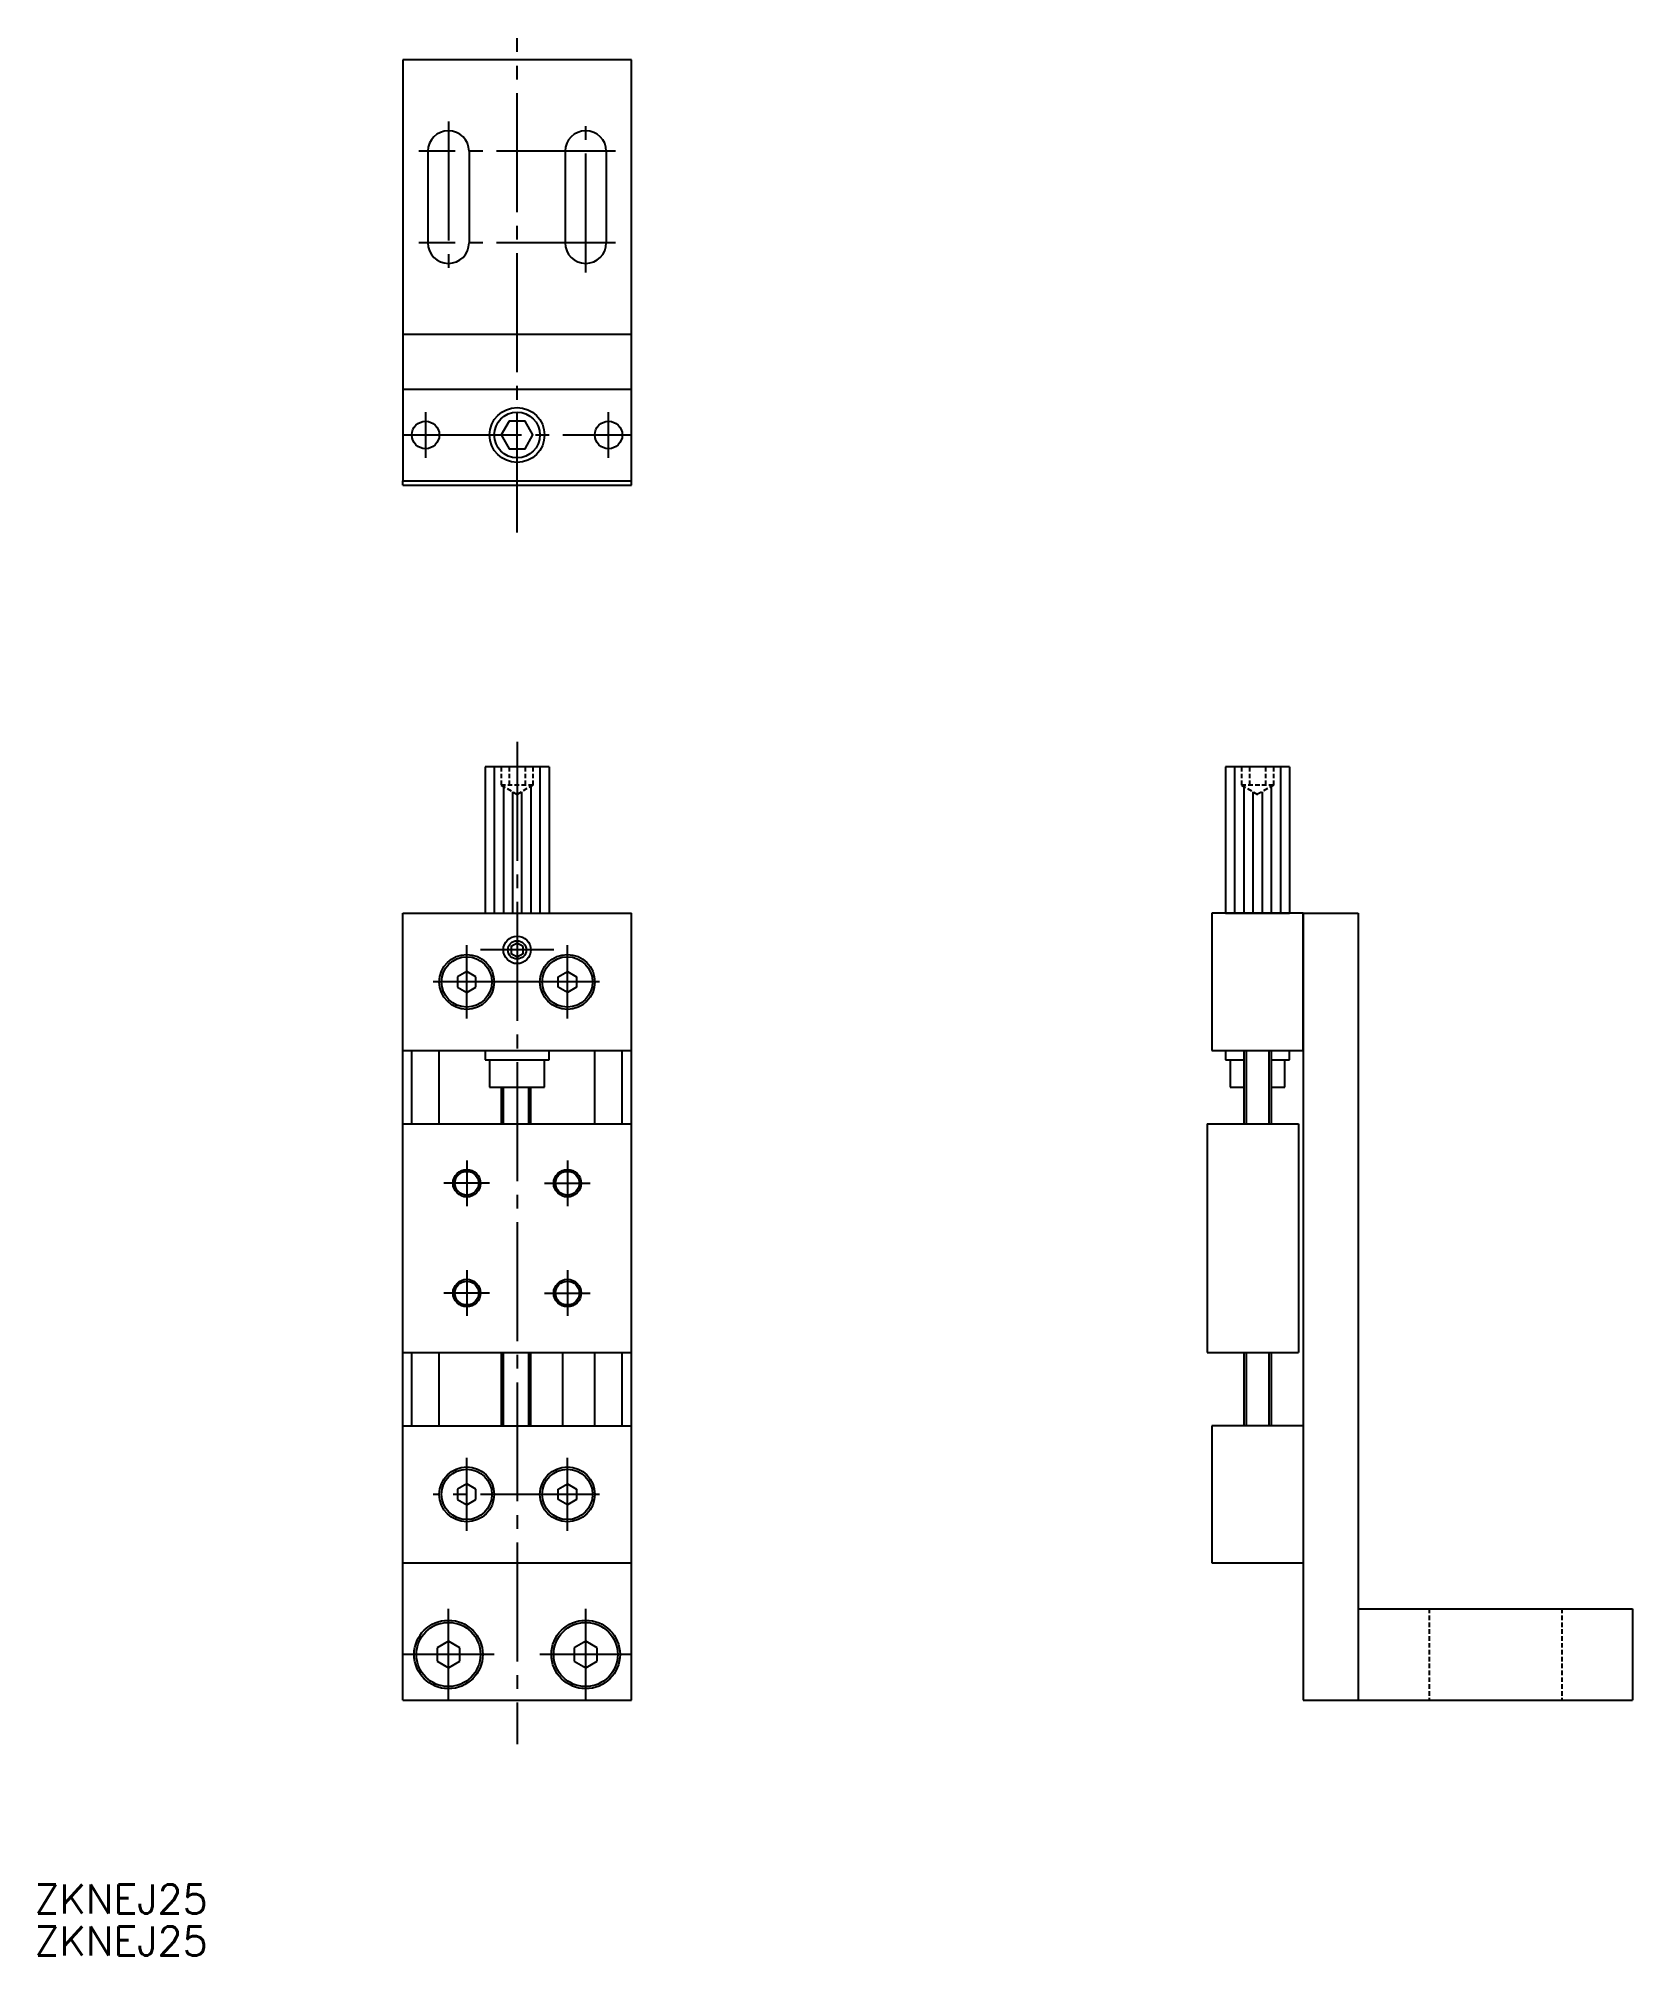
# Model space of a CAD drawing. Extents: x 59 to 233, y 112 to 321.
import ezdxf

# ---------------------------------------------------------------- set-up
doc = ezdxf.new("R2010")
doc.units = 0
doc.linetypes.add('CENTER', pattern=[17.5, 13, -1.5, 1.5, -1.5])
doc.linetypes.add('DASHED', pattern=[0.75, 0.5, -0.25])
doc.layers.get('0').update_dxf_attribs({"linetype": 'CONTINUOUS'})
doc.layers.add('CENTER', color=1, linetype='CENTER')
doc.styles.get("Standard").update_dxf_attribs({"font": 'txt.shx', "bigfont": 'extfont.shx'})

# ---------------------------------------------------------------- blocks, each defined once
blk = doc.blocks.new('*U22')
at = {"color": 7, "linetype": 'CONTINUOUS'}
blk.add_text('ZKNEJ25', height=3.2, dxfattribs=at).set_placement((-47.6, 129.12))
blk = doc.blocks.new('*U23')
at = {"color": 7, "linetype": 'CONTINUOUS'}
blk.add_text('ZKNEJ25', height=3.2, dxfattribs=at).set_placement((-47.6, 124.53))

msp = doc.modelspace()

# ---------------------------------------------------------------- linework, layer by layer
at = {"color": 7, "linetype": 'CONTINUOUS'}
for p, q in [((98.86, 318.71), (98.86, 288.71)), ((123.86, 318.71), (98.86, 318.71)), ((123.86, 288.71), (123.86, 318.71)), ((101.61, 308.71), (101.61, 298.71)), ((106.11, 308.71), (106.11, 298.71)), ((116.61, 308.71), (116.61, 298.71)), ((121.11, 308.71), (121.11, 298.71)), ((98.86, 288.71), (123.86, 288.71)), ((98.86, 288.71), (98.86, 282.71)), ((123.86, 282.71), (123.86, 288.71)), ((98.86, 282.71), (123.86, 282.71)), ((98.86, 282.71), (98.86, 272.71)), ((123.86, 272.21), (123.86, 282.71)), ((98.86, 272.71), (123.86, 272.71)), ((98.86, 272.21), (98.86, 272.71)), ((98.86, 272.21), (112.86, 272.21)), ((112.86, 272.21), (123.86, 272.21)), ((114.86, 241.44), (107.86, 241.44)), ((107.86, 241.44), (107.86, 225.44)), ((114.86, 241.44), (114.86, 225.44)), ((195.78, 241.44), (188.78, 241.44)), ((188.78, 241.44), (188.78, 225.44)), ((195.78, 241.44), (195.78, 225.44)), ((98.86, 139.44), (98.86, 225.44)), ((98.86, 225.44), (123.86, 225.44)), ((107.86, 225.44), (114.86, 225.44)), ((123.86, 139.44), (123.86, 225.44)), ((187.28, 225.44), (187.28, 210.44)), ((197.28, 225.44), (187.28, 225.44)), ((188.78, 225.44), (195.78, 225.44)), ((197.28, 210.44), (197.28, 225.44)), ((197.28, 225.44), (197.28, 139.44)), ((197.28, 225.44), (203.28, 225.44)), ((203.28, 225.44), (203.28, 139.44)), ((105.86, 219.09), (104.86, 218.51)), ((104.86, 218.51), (104.86, 217.36)), ((106.86, 218.51), (105.86, 219.09)), ((106.86, 217.36), (106.86, 218.51)), ((115.86, 218.51), (116.86, 219.09)), ((115.86, 217.36), (115.86, 218.51)), ((116.86, 219.09), (117.86, 218.51)), ((117.86, 218.51), (117.86, 217.36)), ((104.86, 217.36), (105.86, 216.78)), ((105.86, 216.78), (106.86, 217.36)), ((116.86, 216.78), (115.86, 217.36)), ((117.86, 217.36), (116.86, 216.78)), ((98.86, 210.44), (123.86, 210.44)), ((99.86, 202.44), (99.86, 210.44)), ((102.86, 202.44), (102.86, 210.44)), ((107.86, 210.44), (107.86, 209.44)), ((114.86, 209.44), (114.86, 210.44)), ((119.86, 202.44), (119.86, 210.44)), ((122.86, 202.44), (122.86, 210.44)), ((187.28, 210.44), (197.28, 210.44)), ((188.78, 210.44), (188.78, 209.44)), ((190.78, 210.44), (190.78, 202.44)), ((193.78, 210.44), (193.78, 202.44)), ((195.78, 209.44), (195.78, 210.44)), ((107.86, 209.44), (108.36, 209.44)), ((108.36, 209.44), (108.36, 206.44)), ((108.36, 209.44), (114.36, 209.44)), ((114.36, 206.44), (114.36, 209.44)), ((114.36, 209.44), (114.86, 209.44)), ((188.78, 209.44), (189.28, 209.44)), ((189.28, 209.44), (189.28, 206.44)), ((189.28, 209.44), (190.78, 209.44)), ((193.78, 209.44), (195.28, 209.44)), ((195.28, 206.44), (195.28, 209.44)), ((195.28, 209.44), (195.78, 209.44)), ((108.36, 206.44), (114.36, 206.44)), ((109.66, 202.44), (109.66, 206.44)), ((112.86, 202.44), (112.86, 206.44)), ((189.28, 206.44), (190.78, 206.44)), ((193.78, 206.44), (195.28, 206.44)), ((98.86, 202.44), (123.86, 202.44)), ((186.78, 202.44), (186.78, 177.44)), ((186.78, 202.44), (196.78, 202.44)), ((196.78, 202.44), (196.78, 177.44)), ((98.86, 177.44), (123.86, 177.44)), ((99.86, 169.44), (99.86, 177.44)), ((102.86, 169.44), (102.86, 177.44)), ((109.66, 169.44), (109.66, 177.44)), ((112.86, 169.44), (112.86, 177.44)), ((116.36, 169.44), (116.36, 177.44)), ((119.86, 169.44), (119.86, 177.44)), ((122.86, 169.44), (122.86, 177.44)), ((186.78, 177.44), (196.78, 177.44)), ((190.78, 177.44), (190.78, 169.44)), ((193.78, 177.44), (193.78, 169.44)), ((98.86, 149.44), (98.86, 169.44)), ((98.86, 169.44), (123.86, 169.44)), ((187.28, 169.44), (187.28, 154.44)), ((197.28, 169.44), (187.28, 169.44)), ((105.86, 163.09), (104.86, 162.51)), ((104.86, 162.51), (104.86, 161.36)), ((104.86, 161.36), (105.86, 160.78)), ((106.86, 162.51), (105.86, 163.09)), ((105.86, 160.78), (106.86, 161.36)), ((106.86, 161.36), (106.86, 162.51)), ((115.86, 162.51), (116.86, 163.09)), ((115.86, 161.36), (115.86, 162.51)), ((116.86, 160.78), (115.86, 161.36)), ((116.86, 163.09), (117.86, 162.51)), ((117.86, 161.36), (116.86, 160.78)), ((117.86, 162.51), (117.86, 161.36)), ((98.86, 154.44), (123.86, 154.44)), ((187.28, 154.44), (197.28, 154.44)), ((203.28, 149.44), (233.28, 149.44)), ((233.28, 149.44), (233.28, 139.44)), ((103.86, 145.88), (102.61, 145.16)), ((102.61, 145.16), (102.61, 143.71)), ((105.11, 145.16), (103.86, 145.88)), ((105.11, 143.71), (105.11, 145.16)), ((118.86, 145.88), (117.61, 145.16)), ((117.61, 145.16), (117.61, 143.71)), ((120.11, 145.16), (118.86, 145.88)), ((120.11, 143.71), (120.11, 145.16)), ((102.61, 143.71), (103.86, 142.99)), ((103.86, 142.99), (105.11, 143.71)), ((117.61, 143.71), (118.86, 142.99)), ((118.86, 142.99), (120.11, 143.71)), ((98.86, 139.44), (123.86, 139.44)), ((197.28, 139.44), (233.28, 139.44))]:
    msp.add_line(p, q, dxfattribs=at)
at = {"color": 3, "linetype": 'CONTINUOUS'}
for p, q in [((108.86, 241.44), (108.86, 225.44)), ((113.86, 241.44), (113.86, 225.44)), ((189.78, 241.44), (189.78, 225.44)), ((194.78, 241.44), (194.78, 225.44)), ((109.86, 239.3), (109.86, 225.44)), ((112.86, 239.3), (112.86, 225.44)), ((190.78, 239.3), (190.78, 225.44)), ((193.78, 239.3), (193.78, 225.44)), ((110.86, 238.73), (110.86, 225.44)), ((111.86, 238.73), (111.86, 225.44)), ((191.78, 238.73), (191.78, 225.44)), ((192.78, 238.73), (192.78, 225.44)), ((191.03, 210.44), (191.03, 202.44)), ((193.53, 210.44), (193.53, 202.44)), ((109.86, 202.44), (109.86, 206.44)), ((112.66, 202.44), (112.66, 206.44)), ((109.86, 169.44), (109.86, 177.44)), ((112.66, 169.44), (112.66, 177.44)), ((191.03, 177.44), (191.03, 169.44)), ((193.53, 177.44), (193.53, 169.44))]:
    msp.add_line(p, q, dxfattribs=at)
at = {"color": 3, "linetype": 'DASHED'}
for p, q in [((109.63, 241.44), (109.63, 239.44)), ((110.5, 241.44), (110.5, 239.44)), ((112.23, 241.44), (112.23, 239.44)), ((113.09, 241.44), (113.09, 239.44)), ((190.55, 241.44), (190.55, 239.44)), ((191.42, 241.44), (191.42, 239.44)), ((193.15, 241.44), (193.15, 239.44)), ((194.02, 241.44), (194.02, 239.44)), ((113.09, 239.44), (109.63, 239.44)), ((109.63, 239.44), (111.36, 238.44)), ((113.09, 239.44), (111.36, 238.44)), ((194.02, 239.44), (190.55, 239.44)), ((190.55, 239.44), (192.28, 238.44)), ((194.02, 239.44), (192.28, 238.44)), ((211.03, 149.44), (211.03, 139.44)), ((225.53, 149.44), (225.53, 139.44))]:
    msp.add_line(p, q, dxfattribs=at)
at = {"color": 3, "linetype": 'CONTINUOUS'}
for points in [[(110.5, 279.21), (109.63, 277.71), (110.5, 276.21), (112.23, 276.21), (113.09, 277.71), (112.23, 279.21)], [(112.01, 221.81), (111.36, 222.19), (110.71, 221.81), (110.71, 221.06), (111.36, 220.69), (112.01, 221.06)]]:
    msp.add_lwpolyline(points, close=True, dxfattribs=at)
at = {"color": 7, "linetype": 'CONTINUOUS'}
for centre, radius in [((101.36, 277.71), 1.5), ((111.36, 277.71), 3), ((111.36, 277.71), 2.5), ((121.36, 277.71), 1.5), ((111.36, 221.44), 1), ((105.86, 217.94), 2.75), ((116.86, 217.94), 2.75), ((105.86, 195.94), 1.3), ((116.86, 195.94), 1.3), ((105.86, 183.94), 1.3), ((116.86, 183.94), 1.3), ((105.86, 161.94), 2.75), ((116.86, 161.94), 2.75), ((103.86, 144.44), 3.5), ((118.86, 144.44), 3.5)]:
    msp.add_circle(centre, radius, dxfattribs=at)
at = {"color": 3, "linetype": 'CONTINUOUS'}
for centre, radius in [((111.36, 221.44), 1.5), ((105.86, 217.94), 3), ((116.86, 217.94), 3), ((105.86, 195.94), 1.5), ((116.86, 195.94), 1.5), ((105.86, 183.94), 1.5), ((116.86, 183.94), 1.5), ((105.86, 161.94), 3), ((116.86, 161.94), 3), ((103.86, 144.44), 3.75), ((118.86, 144.44), 3.75)]:
    msp.add_circle(centre, radius, dxfattribs=at)
at = {"color": 7, "linetype": 'CONTINUOUS'}
for centre, start, end in [((103.86, 308.71), 0, 180), ((118.86, 308.71), 0, 180), ((103.86, 298.71), 180, 0), ((118.86, 298.71), 180, 0)]:
    msp.add_arc(centre, 2.25, start, end, dxfattribs=at)
at = {"layer": 'CENTER', "color": 1, "linetype": 'CENTER'}
for p, q in [((111.36, 267.07), (111.36, 321.06)), ((103.86, 311.96), (103.86, 295.46)), ((118.86, 295.46), (118.86, 311.96)), ((122.11, 308.71), (100.61, 308.71)), ((122.11, 298.71), (100.61, 298.71)), ((101.36, 280.21), (101.36, 275.21)), ((121.36, 275.21), (121.36, 280.21)), ((98.86, 277.71), (123.86, 277.71)), ((111.36, 244.18), (111.36, 134.63)), ((105.86, 213.94), (105.86, 221.94)), ((116.86, 213.94), (116.86, 221.94)), ((105.86, 157.94), (105.86, 165.94)), ((116.86, 157.94), (116.86, 165.94)), ((120.36, 161.94), (102.2, 161.94)), ((103.86, 139.44), (103.86, 149.44)), ((118.86, 139.44), (118.86, 149.44)), ((108.86, 144.44), (98.86, 144.44)), ((123.86, 144.44), (113.86, 144.44))]:
    msp.add_line(p, q, dxfattribs=at)
at = {"layer": 'CENTER', "color": 1, "linetype": 'CONTINUOUS'}
for p, q in [((115.36, 221.44), (107.36, 221.44)), ((120.36, 217.94), (102.2, 217.94)), ((105.86, 198.44), (105.86, 193.44)), ((116.86, 198.44), (116.86, 193.44)), ((108.36, 195.94), (103.36, 195.94)), ((114.36, 195.94), (119.36, 195.94)), ((105.86, 186.44), (105.86, 181.44)), ((116.86, 186.44), (116.86, 181.44)), ((108.36, 183.94), (103.36, 183.94)), ((114.36, 183.94), (119.36, 183.94))]:
    msp.add_line(p, q, dxfattribs=at)

# ---------------------------------------------------------------- block references
at = {"color": 7, "linetype": 'CONTINUOUS'}
for name in ['*U22', '*U23']:
    msp.add_blockref(name, (106.22, -13), dxfattribs=at)

doc.saveas('drawing.dxf')
